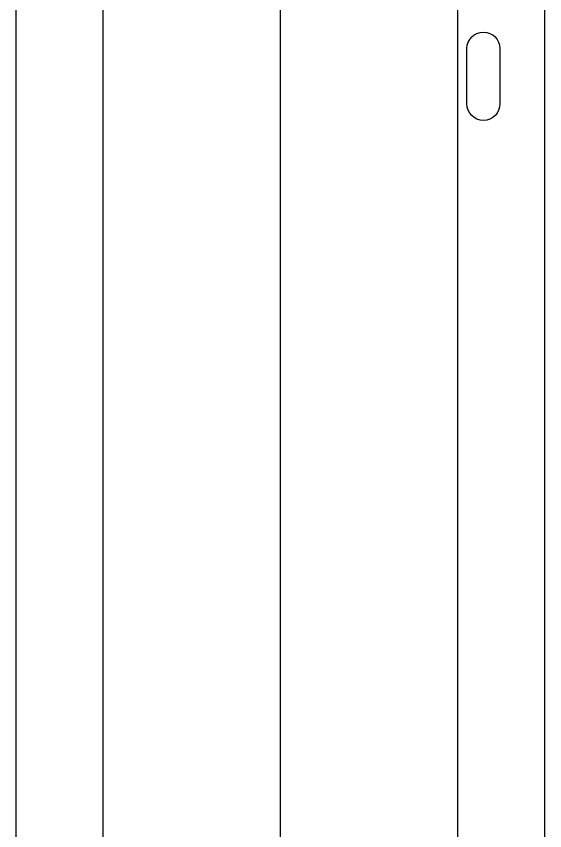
# Model space of a CAD drawing. Header units: millimetres. Extents: x -1506 to -668, y -3588 to 587.
# Drawn here: x -1166.5 to -1118.6, y -1773.1 to -1699.3 of the extents above; entities that cross this region are included whole.
import ezdxf

# ---------------------------------------------------------------- set-up
doc = ezdxf.new("R2010")
doc.units = ezdxf.units.MM
doc.layers.add('CUTS', color=1, linetype='Continuous', true_color=0xff0000)
doc.layers.add('referance lines', color=3, linetype='Continuous', lineweight=25, true_color=0x00ff00)

msp = doc.modelspace()

# ---------------------------------------------------------------- linework, layer by layer
at = {"layer": 'CUTS', "color": 1, "lineweight": 25, "true_color": 0xff0000}
for points in [[(-1125.64, -1707.271), (-1125.64, -1702.271)], [(-1122.641, -1702.271), (-1122.641, -1707.271), (-1122.641, -1707.271)]]:
    msp.add_lwpolyline(points, dxfattribs=at)
for points in [[(-1125.64, -1702.271), (-1125.64, -1701.442), (-1124.969, -1700.771), (-1124.141, -1700.771)], [(-1124.141, -1700.771), (-1123.312, -1700.771), (-1122.641, -1701.442), (-1122.641, -1702.271)], [(-1124.141, -1708.771), (-1124.969, -1708.771), (-1125.64, -1708.1), (-1125.64, -1707.271)], [(-1122.641, -1707.271), (-1122.641, -1708.1), (-1123.312, -1708.771), (-1124.141, -1708.771)]]:
    msp.add_open_spline(points, degree=3, dxfattribs=at)
at = {"layer": 'referance lines'}
for p, q in [((-1166.465, -2514.604), (-1166.465, -1370.703)), ((-1158.586, -2514.604), (-1158.586, -1370.703)), ((-1126.465, -2514.604), (-1126.465, -1370.703)), ((-1118.586, -2514.604), (-1118.586, -1370.703)), ((-1142.525, -2515.779), (-1142.525, -1371.879))]:
    msp.add_line(p, q, dxfattribs=at)

doc.saveas('drawing.dxf')
